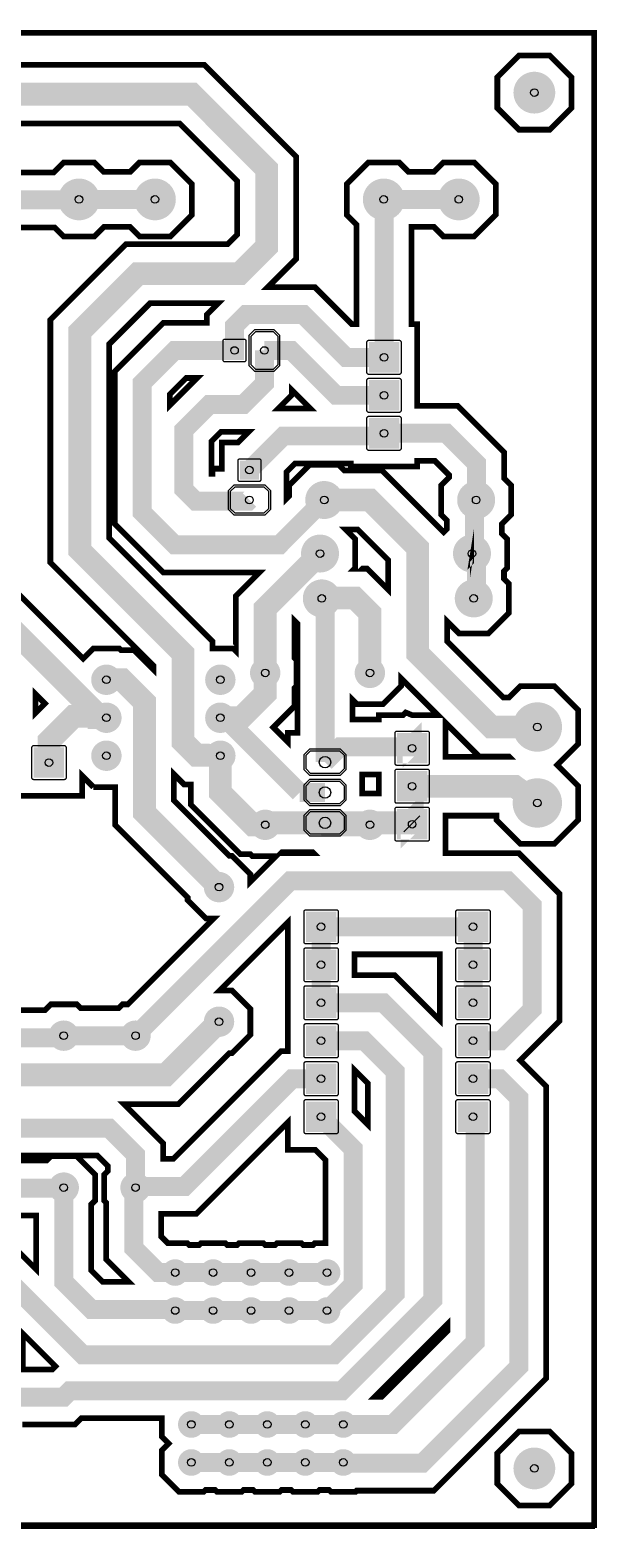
# Model space of a CAD drawing. Header units: inches. Extents: x -0.01 to 3.94, y -3.94 to 0.01.
# Drawn here: x 2.452 to 3.945, y -3.939 to 0.007 of the extents above; entities that cross this region are included whole.
import ezdxf

# ---------------------------------------------------------------- set-up
doc = ezdxf.new("R2010")
doc.units = ezdxf.units.IN
doc.header["$MEASUREMENT"] = 0
doc.layers.get('0').update_dxf_attribs({"linetype": 'CONTINUOUS'})
for name, color, linetype in [('1', 1, 'CONTINUOUS'), ('2', 2, 'CONTINUOUS'), ('3', 3, 'CONTINUOUS'), ('4', 4, 'CONTINUOUS')]:
    doc.layers.add(name, color=color, linetype=linetype)

# ---------------------------------------------------------------- blocks, each defined once
blk = doc.blocks.new('EPAD')
at = {"const_width": 0.5}
blk.add_lwpolyline([(-0.25, 0, 1), (0.25, 0, 1)], format="xyb", close=True, dxfattribs=at)
blk = doc.blocks.new('RPAD')
blk.add_trace([(-0.5, -0.5), (-0.5, 0.5), (0.5, -0.5), (0.5, 0.5)])

msp = doc.modelspace()

# ---------------------------------------------------------------- linework, layer by layer
for centre, radius in [((3.779528, -0.15748), 0.01), ((2.580608, -0.438606), 0.01), ((2.780608, -0.438606), 0.01), ((3.382971, -0.438606), 0.01), ((3.580608, -0.438606), 0.01), ((2.990057, -0.836244), 0.01), ((3.068797, -0.836244), 0.01), ((3.383758, -0.854354), 0.01), ((3.383758, -0.954354), 0.01), ((3.383758, -1.054354), 0.01), ((3.029427, -1.151204), 0.01), ((3.029427, -1.229944), 0.01), ((3.226278, -1.229944), 0.01), ((3.626277, -1.229944), 0.01), ((3.215254, -1.370889), 0.01), ((3.615254, -1.370889), 0.01), ((3.219978, -1.489), 0.01), ((3.619978, -1.489), 0.01), ((2.652756, -1.70315), 0.01), ((2.952756, -1.70315), 0.01), ((3.070866, -1.685039), 0.01), ((3.346457, -1.685039), 0.01), ((2.652756, -1.80315), 0.01), ((2.952756, -1.80315), 0.01), ((3.787402, -1.827559), 0.01), ((2.652756, -1.90315), 0.01), ((2.952756, -1.90315), 0.01), ((3.457774, -1.883488), 0.01), ((2.501575, -1.92126), 0.01), ((3.228346, -1.92), 0.015), ((3.228346, -2), 0.015), ((3.457774, -1.983488), 0.01), ((3.787402, -2.027559), 0.01), ((3.070866, -2.085039), 0.01), ((3.228346, -2.08), 0.015), ((3.346457, -2.085039), 0.01), ((3.457774, -2.083488), 0.01), ((2.949268, -2.249128), 0.01), ((3.21811, -2.353543), 0.01), ((3.61811, -2.353543), 0.01), ((3.21811, -2.453543), 0.01), ((3.61811, -2.453543), 0.01), ((3.21811, -2.553543), 0.01), ((3.61811, -2.553543), 0.01), ((2.949268, -2.603459), 0.01), ((2.540451, -2.640181), 0.01), ((2.729427, -2.640181), 0.01), ((3.21811, -2.653543), 0.01), ((3.61811, -2.653543), 0.01), ((3.21811, -2.753543), 0.01), ((3.61811, -2.753543), 0.01), ((3.21811, -2.853543), 0.01), ((3.61811, -2.853543), 0.01), ((2.540451, -3.040181), 0.01), ((2.729427, -3.040181), 0.01), ((2.833858, -3.26378), 0.01), ((2.933858, -3.26378), 0.01), ((3.033858, -3.26378), 0.01), ((3.133858, -3.26378), 0.01), ((3.233858, -3.26378), 0.01), ((2.833858, -3.36378), 0.01), ((2.933858, -3.36378), 0.01), ((3.033858, -3.36378), 0.01), ((3.133858, -3.36378), 0.01), ((3.233858, -3.36378), 0.01), ((2.876378, -3.663779), 0.01), ((2.976378, -3.663779), 0.01), ((3.076378, -3.663779), 0.01), ((3.176378, -3.663779), 0.01), ((3.276378, -3.663779), 0.01), ((2.876378, -3.76378), 0.01), ((2.976378, -3.76378), 0.01), ((3.076378, -3.76378), 0.01), ((3.176378, -3.76378), 0.01), ((3.276378, -3.76378), 0.01), ((3.779528, -3.779528), 0.01)]:
    msp.add_circle(centre, radius)
at = {"layer": '1'}
for points in [[(3.043726, -0.781244), (3.093868, -0.781244), (3.108797, -0.796173), (3.108797, -0.876315), (3.093868, -0.891244), (3.043726, -0.891244), (3.028797, -0.876315), (3.028797, -0.796173), (3.043726, -0.781244)], [(2.965057, -0.806244), (3.015057, -0.806244), (3.016065, -0.806345), (3.017003, -0.806637), (3.017852, -0.807098), (3.018593, -0.807708), (3.019203, -0.808448), (3.019664, -0.809298), (3.019955, -0.810236), (3.020057, -0.811244), (3.020057, -0.861244), (3.019955, -0.862251), (3.019664, -0.86319), (3.019203, -0.864039), (3.018593, -0.864779), (3.017852, -0.86539), (3.017003, -0.865851), (3.016065, -0.866142), (3.015057, -0.866244), (2.965057, -0.866244), (2.96405, -0.866142), (2.963111, -0.865851), (2.962262, -0.86539), (2.961522, -0.864779), (2.960911, -0.864039), (2.96045, -0.86319), (2.960159, -0.862251), (2.960057, -0.861244), (2.960057, -0.811244), (2.960159, -0.810236), (2.96045, -0.809298), (2.960911, -0.808448), (2.961522, -0.807708), (2.962262, -0.807098), (2.963111, -0.806637), (2.96405, -0.806345), (2.965057, -0.806244)], [(3.428758, -0.814354), (3.428758, -0.894354), (3.428656, -0.895361), (3.428365, -0.8963), (3.427904, -0.897149), (3.427293, -0.897889), (3.426553, -0.8985), (3.425704, -0.898961), (3.424765, -0.899252), (3.423758, -0.899354), (3.343758, -0.899354), (3.34275, -0.899252), (3.341812, -0.898961), (3.340963, -0.8985), (3.340222, -0.897889), (3.339612, -0.897149), (3.339151, -0.8963), (3.33886, -0.895361), (3.338758, -0.894354), (3.338758, -0.814354), (3.33886, -0.813346), (3.339151, -0.812408), (3.339612, -0.811559), (3.340222, -0.810818), (3.340963, -0.810208), (3.341812, -0.809747), (3.34275, -0.809456), (3.343758, -0.809354), (3.423758, -0.809354), (3.424765, -0.809456), (3.425704, -0.809747), (3.426553, -0.810208), (3.427293, -0.810818), (3.427904, -0.811559), (3.428365, -0.812408), (3.428656, -0.813346), (3.428758, -0.814354)], [(3.428758, -0.914354), (3.428758, -0.994354), (3.428656, -0.995361), (3.428365, -0.9963), (3.427904, -0.997149), (3.427293, -0.997889), (3.426553, -0.9985), (3.425704, -0.998961), (3.424765, -0.999252), (3.423758, -0.999354), (3.343758, -0.999354), (3.34275, -0.999252), (3.341812, -0.998961), (3.340963, -0.9985), (3.340222, -0.997889), (3.339612, -0.997149), (3.339151, -0.9963), (3.33886, -0.995361), (3.338758, -0.994354), (3.338758, -0.914354), (3.33886, -0.913346), (3.339151, -0.912408), (3.339612, -0.911559), (3.340222, -0.910819), (3.340963, -0.910208), (3.341812, -0.909747), (3.34275, -0.909456), (3.343758, -0.909354), (3.423758, -0.909354), (3.424765, -0.909456), (3.425704, -0.909747), (3.426553, -0.910208), (3.427293, -0.910819), (3.427904, -0.911559), (3.428365, -0.912408), (3.428656, -0.913346), (3.428758, -0.914354)], [(3.428758, -1.014354), (3.428758, -1.094354), (3.428656, -1.095361), (3.428365, -1.0963), (3.427904, -1.097149), (3.427293, -1.097889), (3.426553, -1.0985), (3.425704, -1.098961), (3.424765, -1.099252), (3.423758, -1.099354), (3.343758, -1.099354), (3.34275, -1.099252), (3.341812, -1.098961), (3.340963, -1.0985), (3.340222, -1.097889), (3.339612, -1.097149), (3.339151, -1.0963), (3.33886, -1.095361), (3.338758, -1.094354), (3.338758, -1.014354), (3.33886, -1.013346), (3.339151, -1.012408), (3.339612, -1.011559), (3.340222, -1.010818), (3.340963, -1.010208), (3.341812, -1.009747), (3.34275, -1.009456), (3.343758, -1.009354), (3.423758, -1.009354), (3.424765, -1.009456), (3.425704, -1.009747), (3.426553, -1.010208), (3.427293, -1.010818), (3.427904, -1.011559), (3.428365, -1.012408), (3.428656, -1.013346), (3.428758, -1.014354)], [(3.004427, -1.121204), (3.054427, -1.121204), (3.055435, -1.121306), (3.056373, -1.121597), (3.057222, -1.122058), (3.057963, -1.122669), (3.058573, -1.123409), (3.059034, -1.124258), (3.059326, -1.125197), (3.059427, -1.126204), (3.059427, -1.176204), (3.059326, -1.177212), (3.059034, -1.17815), (3.058573, -1.179), (3.057963, -1.17974), (3.057222, -1.18035), (3.056373, -1.180811), (3.055435, -1.181103), (3.054427, -1.181204), (3.004427, -1.181204), (3.00342, -1.181103), (3.002481, -1.180811), (3.001632, -1.18035), (3.000892, -1.17974), (3.000281, -1.179), (2.99982, -1.17815), (2.999529, -1.177212), (2.999427, -1.176204), (2.999427, -1.126204), (2.999529, -1.125197), (2.99982, -1.124258), (3.000281, -1.123409), (3.000892, -1.122669), (3.001632, -1.122058), (3.002481, -1.121597), (3.00342, -1.121306), (3.004427, -1.121204)], [(3.084427, -1.204874), (3.084427, -1.255015), (3.069498, -1.269944), (2.989356, -1.269944), (2.974427, -1.255015), (2.974427, -1.204874), (2.989356, -1.189945), (3.069498, -1.189945), (3.084427, -1.204874)], [(3.502774, -1.843488), (3.502774, -1.923488), (3.502672, -1.924495), (3.502381, -1.925434), (3.50192, -1.926283), (3.501309, -1.927023), (3.500569, -1.927634), (3.49972, -1.928095), (3.498781, -1.928386), (3.497774, -1.928488), (3.417774, -1.928488), (3.416766, -1.928386), (3.415828, -1.928095), (3.414978, -1.927634), (3.414238, -1.927023), (3.413628, -1.926283), (3.413167, -1.925434), (3.412875, -1.924495), (3.412774, -1.923488), (3.412774, -1.843488), (3.412875, -1.84248), (3.413167, -1.841542), (3.413628, -1.840693), (3.414238, -1.839952), (3.414978, -1.839342), (3.415828, -1.838881), (3.416766, -1.838589), (3.417774, -1.838488), (3.497774, -1.838488), (3.498781, -1.838589), (3.49972, -1.838881), (3.500569, -1.839342), (3.501309, -1.839952), (3.50192, -1.840693), (3.502381, -1.841542), (3.502672, -1.84248), (3.502774, -1.843488)], [(2.541575, -1.96626), (2.461575, -1.96626), (2.460567, -1.966158), (2.459629, -1.965867), (2.45878, -1.965406), (2.458039, -1.964795), (2.457429, -1.964055), (2.456968, -1.963206), (2.456676, -1.962267), (2.456575, -1.96126), (2.456575, -1.88126), (2.456676, -1.880252), (2.456968, -1.879314), (2.457429, -1.878465), (2.458039, -1.877724), (2.45878, -1.877114), (2.459629, -1.876653), (2.460567, -1.876361), (2.461575, -1.87626), (2.541575, -1.87626), (2.542582, -1.876361), (2.543521, -1.876653), (2.54437, -1.877114), (2.54511, -1.877724), (2.545721, -1.878465), (2.546182, -1.879314), (2.546473, -1.880252), (2.546575, -1.88126), (2.546575, -1.96126), (2.546473, -1.962267), (2.546182, -1.963206), (2.545721, -1.964055), (2.54511, -1.964795), (2.54437, -1.965406), (2.543521, -1.965867), (2.542582, -1.966158), (2.541575, -1.96626)], [(3.283346, -1.899929), (3.283346, -1.940071), (3.268417, -1.955), (3.188276, -1.955), (3.173347, -1.940071), (3.173347, -1.899929), (3.188276, -1.885), (3.268417, -1.885), (3.283346, -1.899929)], [(3.283346, -1.979929), (3.283346, -2.020071), (3.268417, -2.035), (3.188276, -2.035), (3.173347, -2.020071), (3.173347, -1.979929), (3.188276, -1.965), (3.268417, -1.965), (3.283346, -1.979929)], [(3.502774, -1.943488), (3.502774, -2.023488), (3.502672, -2.024495), (3.502381, -2.025434), (3.50192, -2.026283), (3.501309, -2.027023), (3.500569, -2.027634), (3.49972, -2.028095), (3.498781, -2.028386), (3.497774, -2.028488), (3.417774, -2.028488), (3.416766, -2.028386), (3.415828, -2.028095), (3.414978, -2.027634), (3.414238, -2.027023), (3.413628, -2.026283), (3.413167, -2.025434), (3.412875, -2.024495), (3.412774, -2.023488), (3.412774, -1.943488), (3.412875, -1.94248), (3.413167, -1.941542), (3.413628, -1.940693), (3.414238, -1.939952), (3.414978, -1.939342), (3.415828, -1.938881), (3.416766, -1.938589), (3.417774, -1.938488), (3.497774, -1.938488), (3.498781, -1.938589), (3.49972, -1.938881), (3.500569, -1.939342), (3.501309, -1.939952), (3.50192, -1.940693), (3.502381, -1.941542), (3.502672, -1.94248), (3.502774, -1.943488)], [(3.283346, -2.059929), (3.283346, -2.100071), (3.268417, -2.115), (3.188276, -2.115), (3.173347, -2.100071), (3.173347, -2.059929), (3.188276, -2.045), (3.268417, -2.045), (3.283346, -2.059929)], [(3.502774, -2.043488), (3.502774, -2.123488), (3.502672, -2.124495), (3.502381, -2.125434), (3.50192, -2.126283), (3.501309, -2.127023), (3.500569, -2.127634), (3.49972, -2.128095), (3.498781, -2.128386), (3.497774, -2.128488), (3.417774, -2.128488), (3.416766, -2.128386), (3.415828, -2.128095), (3.414978, -2.127634), (3.414238, -2.127023), (3.413628, -2.126283), (3.413167, -2.125434), (3.412875, -2.124495), (3.412774, -2.123488), (3.412774, -2.043488), (3.412875, -2.04248), (3.413167, -2.041542), (3.413628, -2.040693), (3.414238, -2.039952), (3.414978, -2.039342), (3.415828, -2.038881), (3.416766, -2.038589), (3.417774, -2.038488), (3.497774, -2.038488), (3.498781, -2.038589), (3.49972, -2.038881), (3.500569, -2.039342), (3.501309, -2.039952), (3.50192, -2.040693), (3.502381, -2.041542), (3.502672, -2.04248), (3.502774, -2.043488)], [(3.26311, -2.313543), (3.26311, -2.393543), (3.263009, -2.394551), (3.262717, -2.395489), (3.262256, -2.396339), (3.261646, -2.397079), (3.260906, -2.397689), (3.260056, -2.39815), (3.259118, -2.398442), (3.25811, -2.398543), (3.17811, -2.398543), (3.177103, -2.398442), (3.176164, -2.39815), (3.175315, -2.397689), (3.174575, -2.397079), (3.173964, -2.396339), (3.173503, -2.395489), (3.173212, -2.394551), (3.17311, -2.393543), (3.17311, -2.313543), (3.173212, -2.312536), (3.173503, -2.311597), (3.173964, -2.310748), (3.174575, -2.310008), (3.175315, -2.309397), (3.176164, -2.308936), (3.177103, -2.308645), (3.17811, -2.308543), (3.25811, -2.308543), (3.259118, -2.308645), (3.260056, -2.308936), (3.260906, -2.309397), (3.261646, -2.310008), (3.262256, -2.310748), (3.262717, -2.311597), (3.263009, -2.312536), (3.26311, -2.313543)], [(3.66311, -2.313543), (3.66311, -2.393543), (3.663009, -2.394551), (3.662717, -2.395489), (3.662256, -2.396339), (3.661646, -2.397079), (3.660906, -2.397689), (3.660056, -2.39815), (3.659118, -2.398442), (3.65811, -2.398543), (3.57811, -2.398543), (3.577103, -2.398442), (3.576164, -2.39815), (3.575315, -2.397689), (3.574575, -2.397079), (3.573964, -2.396339), (3.573503, -2.395489), (3.573212, -2.394551), (3.57311, -2.393543), (3.57311, -2.313543), (3.573212, -2.312536), (3.573503, -2.311597), (3.573964, -2.310748), (3.574575, -2.310008), (3.575315, -2.309397), (3.576164, -2.308936), (3.577103, -2.308645), (3.57811, -2.308543), (3.65811, -2.308543), (3.659118, -2.308645), (3.660056, -2.308936), (3.660906, -2.309397), (3.661646, -2.310008), (3.662256, -2.310748), (3.662717, -2.311597), (3.663009, -2.312536), (3.66311, -2.313543)], [(3.26311, -2.413543), (3.26311, -2.493543), (3.263009, -2.494551), (3.262717, -2.495489), (3.262256, -2.496339), (3.261646, -2.497079), (3.260906, -2.497689), (3.260056, -2.49815), (3.259118, -2.498442), (3.25811, -2.498543), (3.17811, -2.498543), (3.177103, -2.498442), (3.176164, -2.49815), (3.175315, -2.497689), (3.174575, -2.497079), (3.173964, -2.496339), (3.173503, -2.495489), (3.173212, -2.494551), (3.17311, -2.493543), (3.17311, -2.413543), (3.173212, -2.412536), (3.173503, -2.411597), (3.173964, -2.410748), (3.174575, -2.410008), (3.175315, -2.409397), (3.176164, -2.408936), (3.177103, -2.408645), (3.17811, -2.408543), (3.25811, -2.408543), (3.259118, -2.408645), (3.260056, -2.408936), (3.260906, -2.409397), (3.261646, -2.410008), (3.262256, -2.410748), (3.262717, -2.411597), (3.263009, -2.412536), (3.26311, -2.413543)], [(3.66311, -2.413543), (3.66311, -2.493543), (3.663009, -2.494551), (3.662717, -2.495489), (3.662256, -2.496339), (3.661646, -2.497079), (3.660906, -2.497689), (3.660056, -2.49815), (3.659118, -2.498442), (3.65811, -2.498543), (3.57811, -2.498543), (3.577103, -2.498442), (3.576164, -2.49815), (3.575315, -2.497689), (3.574575, -2.497079), (3.573964, -2.496339), (3.573503, -2.495489), (3.573212, -2.494551), (3.57311, -2.493543), (3.57311, -2.413543), (3.573212, -2.412536), (3.573503, -2.411597), (3.573964, -2.410748), (3.574575, -2.410008), (3.575315, -2.409397), (3.576164, -2.408936), (3.577103, -2.408645), (3.57811, -2.408543), (3.65811, -2.408543), (3.659118, -2.408645), (3.660056, -2.408936), (3.660906, -2.409397), (3.661646, -2.410008), (3.662256, -2.410748), (3.662717, -2.411597), (3.663009, -2.412536), (3.66311, -2.413543)], [(3.26311, -2.513543), (3.26311, -2.593543), (3.263009, -2.594551), (3.262717, -2.595489), (3.262256, -2.596339), (3.261646, -2.597079), (3.260906, -2.597689), (3.260056, -2.59815), (3.259118, -2.598442), (3.25811, -2.598543), (3.17811, -2.598543), (3.177103, -2.598442), (3.176164, -2.59815), (3.175315, -2.597689), (3.174575, -2.597079), (3.173964, -2.596339), (3.173503, -2.595489), (3.173212, -2.594551), (3.17311, -2.593543), (3.17311, -2.513543), (3.173212, -2.512536), (3.173503, -2.511597), (3.173964, -2.510748), (3.174575, -2.510008), (3.175315, -2.509397), (3.176164, -2.508936), (3.177103, -2.508645), (3.17811, -2.508543), (3.25811, -2.508543), (3.259118, -2.508645), (3.260056, -2.508936), (3.260906, -2.509397), (3.261646, -2.510008), (3.262256, -2.510748), (3.262717, -2.511597), (3.263009, -2.512536), (3.26311, -2.513543)], [(3.66311, -2.513543), (3.66311, -2.593543), (3.663009, -2.594551), (3.662717, -2.595489), (3.662256, -2.596339), (3.661646, -2.597079), (3.660906, -2.597689), (3.660056, -2.59815), (3.659118, -2.598442), (3.65811, -2.598543), (3.57811, -2.598543), (3.577103, -2.598442), (3.576164, -2.59815), (3.575315, -2.597689), (3.574575, -2.597079), (3.573964, -2.596339), (3.573503, -2.595489), (3.573212, -2.594551), (3.57311, -2.593543), (3.57311, -2.513543), (3.573212, -2.512536), (3.573503, -2.511597), (3.573964, -2.510748), (3.574575, -2.510008), (3.575315, -2.509397), (3.576164, -2.508936), (3.577103, -2.508645), (3.57811, -2.508543), (3.65811, -2.508543), (3.659118, -2.508645), (3.660056, -2.508936), (3.660906, -2.509397), (3.661646, -2.510008), (3.662256, -2.510748), (3.662717, -2.511597), (3.663009, -2.512536), (3.66311, -2.513543)], [(3.26311, -2.613543), (3.26311, -2.693543), (3.263009, -2.694551), (3.262717, -2.695489), (3.262256, -2.696339), (3.261646, -2.697079), (3.260906, -2.697689), (3.260056, -2.69815), (3.259118, -2.698442), (3.25811, -2.698543), (3.17811, -2.698543), (3.177103, -2.698442), (3.176164, -2.69815), (3.175315, -2.697689), (3.174575, -2.697079), (3.173964, -2.696339), (3.173503, -2.695489), (3.173212, -2.694551), (3.17311, -2.693543), (3.17311, -2.613543), (3.173212, -2.612536), (3.173503, -2.611597), (3.173964, -2.610748), (3.174575, -2.610008), (3.175315, -2.609397), (3.176164, -2.608936), (3.177103, -2.608645), (3.17811, -2.608543), (3.25811, -2.608543), (3.259118, -2.608645), (3.260056, -2.608936), (3.260906, -2.609397), (3.261646, -2.610008), (3.262256, -2.610748), (3.262717, -2.611597), (3.263009, -2.612536), (3.26311, -2.613543)], [(3.66311, -2.613543), (3.66311, -2.693543), (3.663009, -2.694551), (3.662717, -2.695489), (3.662256, -2.696339), (3.661646, -2.697079), (3.660906, -2.697689), (3.660056, -2.69815), (3.659118, -2.698442), (3.65811, -2.698543), (3.57811, -2.698543), (3.577103, -2.698442), (3.576164, -2.69815), (3.575315, -2.697689), (3.574575, -2.697079), (3.573964, -2.696339), (3.573503, -2.695489), (3.573212, -2.694551), (3.57311, -2.693543), (3.57311, -2.613543), (3.573212, -2.612536), (3.573503, -2.611597), (3.573964, -2.610748), (3.574575, -2.610008), (3.575315, -2.609397), (3.576164, -2.608936), (3.577103, -2.608645), (3.57811, -2.608543), (3.65811, -2.608543), (3.659118, -2.608645), (3.660056, -2.608936), (3.660906, -2.609397), (3.661646, -2.610008), (3.662256, -2.610748), (3.662717, -2.611597), (3.663009, -2.612536), (3.66311, -2.613543)], [(3.26311, -2.713543), (3.26311, -2.793543), (3.263009, -2.794551), (3.262717, -2.795489), (3.262256, -2.796339), (3.261646, -2.797079), (3.260906, -2.797689), (3.260056, -2.79815), (3.259118, -2.798442), (3.25811, -2.798543), (3.17811, -2.798543), (3.177103, -2.798442), (3.176164, -2.79815), (3.175315, -2.797689), (3.174575, -2.797079), (3.173964, -2.796339), (3.173503, -2.795489), (3.173212, -2.794551), (3.17311, -2.793543), (3.17311, -2.713543), (3.173212, -2.712536), (3.173503, -2.711597), (3.173964, -2.710748), (3.174575, -2.710008), (3.175315, -2.709397), (3.176164, -2.708936), (3.177103, -2.708645), (3.17811, -2.708543), (3.25811, -2.708543), (3.259118, -2.708645), (3.260056, -2.708936), (3.260906, -2.709397), (3.261646, -2.710008), (3.262256, -2.710748), (3.262717, -2.711597), (3.263009, -2.712536), (3.26311, -2.713543)], [(3.66311, -2.713543), (3.66311, -2.793543), (3.663009, -2.794551), (3.662717, -2.795489), (3.662256, -2.796339), (3.661646, -2.797079), (3.660906, -2.797689), (3.660056, -2.79815), (3.659118, -2.798442), (3.65811, -2.798543), (3.57811, -2.798543), (3.577103, -2.798442), (3.576164, -2.79815), (3.575315, -2.797689), (3.574575, -2.797079), (3.573964, -2.796339), (3.573503, -2.795489), (3.573212, -2.794551), (3.57311, -2.793543), (3.57311, -2.713543), (3.573212, -2.712536), (3.573503, -2.711597), (3.573964, -2.710748), (3.574575, -2.710008), (3.575315, -2.709397), (3.576164, -2.708936), (3.577103, -2.708645), (3.57811, -2.708543), (3.65811, -2.708543), (3.659118, -2.708645), (3.660056, -2.708936), (3.660906, -2.709397), (3.661646, -2.710008), (3.662256, -2.710748), (3.662717, -2.711597), (3.663009, -2.712536), (3.66311, -2.713543)], [(3.26311, -2.813543), (3.26311, -2.893543), (3.263009, -2.894551), (3.262717, -2.895489), (3.262256, -2.896339), (3.261646, -2.897079), (3.260906, -2.897689), (3.260056, -2.89815), (3.259118, -2.898442), (3.25811, -2.898543), (3.17811, -2.898543), (3.177103, -2.898442), (3.176164, -2.89815), (3.175315, -2.897689), (3.174575, -2.897079), (3.173964, -2.896339), (3.173503, -2.895489), (3.173212, -2.894551), (3.17311, -2.893543), (3.17311, -2.813543), (3.173212, -2.812536), (3.173503, -2.811597), (3.173964, -2.810748), (3.174575, -2.810008), (3.175315, -2.809397), (3.176164, -2.808936), (3.177103, -2.808645), (3.17811, -2.808543), (3.25811, -2.808543), (3.259118, -2.808645), (3.260056, -2.808936), (3.260906, -2.809397), (3.261646, -2.810008), (3.262256, -2.810748), (3.262717, -2.811597), (3.263009, -2.812536), (3.26311, -2.813543)], [(3.66311, -2.813543), (3.66311, -2.893543), (3.663009, -2.894551), (3.662717, -2.895489), (3.662256, -2.896339), (3.661646, -2.897079), (3.660906, -2.897689), (3.660056, -2.89815), (3.659118, -2.898442), (3.65811, -2.898543), (3.57811, -2.898543), (3.577103, -2.898442), (3.576164, -2.89815), (3.575315, -2.897689), (3.574575, -2.897079), (3.573964, -2.896339), (3.573503, -2.895489), (3.573212, -2.894551), (3.57311, -2.893543), (3.57311, -2.813543), (3.573212, -2.812536), (3.573503, -2.811597), (3.573964, -2.810748), (3.574575, -2.810008), (3.575315, -2.809397), (3.576164, -2.808936), (3.577103, -2.808645), (3.57811, -2.808543), (3.65811, -2.808543), (3.659118, -2.808645), (3.660056, -2.808936), (3.660906, -2.809397), (3.661646, -2.810008), (3.662256, -2.810748), (3.662717, -2.811597), (3.663009, -2.812536), (3.66311, -2.813543)]]:
    msp.add_lwpolyline(points, close=True, dxfattribs=at)
at = {"layer": '2', "const_width": 0.004}
msp.add_lwpolyline([(0, -3.937008), (3.937008, -3.937008), (3.937008, 0), (0, 0), (0, -3.937008)], dxfattribs=at)
msp.add_lwpolyline([(0, -3.937008), (3.937008, -3.937008), (3.937008, 0), (0, 0), (0, -3.937008)], dxfattribs=at)
at = {"layer": '3'}
for points, const_width in [([(3.937008, -3.929134), (0, -3.929134), (0, 0), (3.937008, 0), (3.937008, -3.929134)], 0.015), ([(2.321772, -0.083918), (2.910054, -0.083918), (3.152303, -0.326167), (3.152303, -0.595093), (3.07814, -0.669256), (3.20119, -0.669256), (3.298788, -0.766854), (3.311258, -0.766854), (3.311258, -0.504779), (3.285471, -0.478992), (3.285471, -0.39822), (3.342585, -0.341106), (3.423356, -0.341106), (3.448356, -0.366106), (3.515223, -0.366106), (3.540222, -0.341106), (3.620994, -0.341106), (3.678108, -0.39822), (3.678108, -0.478992), (3.620994, -0.536106), (3.540222, -0.536106), (3.515223, -0.511106), (3.456258, -0.511106), (3.456258, -0.766854), (3.471257, -0.766854), (3.471257, -0.981854), (3.5776, -0.981854), (3.700065, -1.104318), (3.700065, -1.172917), (3.718777, -1.19163), (3.718777, -1.268259), (3.694053, -1.292983), (3.694053, -1.318874), (3.707754, -1.332575), (3.707754, -1.409204), (3.699564, -1.417393), (3.699564, -1.437772), (3.712478, -1.450685), (3.712478, -1.527314), (3.658293, -1.581499), (3.581664, -1.581499), (3.549941, -1.549776), (3.549941, -1.601757), (3.698243, -1.750059), (3.712874, -1.750059), (3.742874, -1.720059), (3.831929, -1.720059), (3.894901, -1.783031), (3.894901, -1.872087), (3.839429, -1.927559), (3.894901, -1.983031), (3.894901, -2.072087), (3.831929, -2.135059), (3.742874, -2.135059), (3.679902, -2.072087), (3.679902, -2.060987), (3.545273, -2.060987), (3.545273, -2.159784), (3.738692, -2.159784), (3.845903, -2.266995), (3.845903, -2.601091), (3.742024, -2.704969), (3.81083, -2.773774), (3.81083, -3.541969), (3.514772, -3.838026), (3.311732, -3.838026), (3.30848, -3.841279), (3.244276, -3.841279), (3.239276, -3.836279), (3.21348, -3.836279), (3.20848, -3.841279), (3.144276, -3.841279), (3.139276, -3.836279), (3.11348, -3.836279), (3.108479, -3.841279), (3.044276, -3.841279), (3.039276, -3.836279), (3.013479, -3.836279), (3.00848, -3.841279), (2.944276, -3.841279), (2.939276, -3.836279), (2.91348, -3.836279), (2.908479, -3.841279), (2.844276, -3.841279), (2.798878, -3.795881), (2.798878, -3.731678), (2.816776, -3.71378), (2.798878, -3.695881), (2.798878, -3.647303), (2.586783, -3.647303), (2.569968, -3.664118), (2.431612, -3.664118)], 0.015), ([(3.682028, -0.197866), (3.682028, -0.117094), (3.739142, -0.059981), (3.819913, -0.059981), (3.877027, -0.117094), (3.877027, -0.197866), (3.819913, -0.25498), (3.739142, -0.25498), (3.682028, -0.197866)], 0.015), ([(2.952756, -1.90315), (2.917756, -1.901575), (2.889764, -1.901575), (2.854331, -1.866142), (2.854331, -1.633858), (2.582677, -1.362205), (2.582677, -0.787402), (2.73622, -0.633858), (3.003937, -0.633858), (3.074803, -0.562992), (3.074803, -0.358268), (2.877953, -0.161417), (2.307244, -0.161417), (2.247244, -0.161417)], 0.06), ([(2.268322, -1.324075), (2.59174, -1.647494), (2.618583, -1.62065), (2.686928, -1.62065), (2.691928, -1.62565), (2.726342, -1.62565), (2.776831, -1.676139), (2.776831, -1.665959), (2.505177, -1.394306), (2.505177, -0.7553), (2.704119, -0.556359), (2.971836, -0.556359), (2.997303, -0.530891), (2.997303, -0.390369), (2.845852, -0.238917), (2.321772, -0.238917)], 0.015), ([(2.328504, -0.36736), (2.513969, -0.36736), (2.540222, -0.341106), (2.620994, -0.341106), (2.645994, -0.366106), (2.715222, -0.366106), (2.740222, -0.341106), (2.820994, -0.341106), (2.878108, -0.39822), (2.878108, -0.478992), (2.820994, -0.536106), (2.740222, -0.536106), (2.715222, -0.511106), (2.645994, -0.511106), (2.620994, -0.536106), (2.540222, -0.536106), (2.516476, -0.512359), (2.388564, -0.512359)], 0.015), ([(2.15163, -0.505034), (2.29336, -0.505034), (2.358534, -0.439859), (2.579355, -0.439859), (2.580608, -0.438606)], 0.05), ([(2.580608, -0.438606), (2.780608, -0.438606)], 0.05), ([(3.382971, -0.438606), (3.580608, -0.438606)], 0.05), ([(3.383758, -0.854354), (3.383758, -0.439393), (3.382971, -0.438606)], 0.05), ([(2.938792, -0.720592), (2.917557, -0.741827), (2.917557, -0.763744), (2.802547, -0.763744), (2.674857, -0.891433), (2.674857, -1.292865), (2.802547, -1.420554), (3.055988, -1.420554), (2.993367, -1.483176), (2.993367, -1.527559), (2.993366, -1.527559), (2.993366, -1.627089), (2.986928, -1.62065), (2.93183, -1.62065), (2.93183, -1.601757), (2.660177, -1.330104), (2.660177, -0.819503), (2.768322, -0.711358), (2.948026, -0.711358), (2.938792, -0.720592)], 0.015), ([(3.383758, -0.854354), (3.283758, -0.854354), (3.17116, -0.741755), (3.020159, -0.741755), (2.990057, -0.771857), (2.990057, -0.836244)], 0.05), ([(3.226278, -1.229944), (3.108167, -1.348055), (2.832577, -1.348055), (2.747357, -1.262835), (2.747357, -0.921464), (2.832577, -0.836244), (2.990057, -0.836244)], 0.05), ([(3.068797, -0.836244), (3.068797, -0.922858), (3.013556, -0.978099), (2.92444, -0.978099), (2.856732, -1.045807), (2.856732, -1.202057), (2.887982, -1.233307), (3.026065, -1.233307), (3.029427, -1.229944)], 0.05), ([(3.068797, -0.836244), (3.139663, -0.836244), (3.257774, -0.954354), (3.383758, -0.954354)], 0.05), ([(2.873175, -0.926834), (2.819856, -0.980153), (2.819856, -0.951494), (2.862607, -0.908743), (2.891266, -0.908743), (2.873175, -0.926834)], 0.015), ([(3.189822, -0.988933), (3.105253, -0.988933), (3.141297, -0.952889), (3.141297, -0.940407), (3.189822, -0.988933)], 0.015), ([(2.999397, -1.078705), (2.956928, -1.078705), (2.956928, -1.147445), (2.931927, -1.147445), (2.931927, -1.160807), (2.929231, -1.160807), (2.929231, -1.075837), (2.95447, -1.050599), (3.027503, -1.050599), (2.999397, -1.078705)], 0.015), ([(3.029427, -1.151204), (3.119199, -1.061432), (3.158815, -1.061432), (3.376679, -1.061432), (3.383758, -1.054354), (3.54757, -1.054354), (3.627565, -1.134349), (3.627565, -1.228657), (3.626277, -1.229944)], 0.05), ([(3.555065, -1.164379), (3.555065, -1.170343), (3.533778, -1.19163), (3.533778, -1.268259), (3.549053, -1.283535), (3.549053, -1.306276), (3.540721, -1.314608), (3.378558, -1.152445), (3.279592, -1.152445), (3.264592, -1.137445), (3.187963, -1.137445), (3.133778, -1.19163), (3.133778, -1.219914), (3.126927, -1.226765), (3.126927, -1.156235), (3.14923, -1.133932), (3.296258, -1.133932), (3.296258, -1.141854), (3.471257, -1.141854), (3.471257, -1.126854), (3.51754, -1.126854), (3.555065, -1.164379)], 0.015), ([(2.633882, -1.799236), (2.23622, -1.401575), (1.69685, -1.401575), (1.636644, -1.341369), (1.635433, -1.341369), (1.635433, -1.251969)], 0.06), ([(3.226278, -1.229944), (3.346457, -1.229944), (3.472441, -1.355929), (3.472441, -1.633858), (3.666142, -1.827559), (3.787402, -1.827559)], 0.06), ([(3.626277, -1.229944), (3.621553, -1.229944), (3.621553, -1.388254), (3.615254, -1.394553), (3.627065, -1.406364), (3.627065, -1.489), (3.619978, -1.489)], 0.05), ([(3.394941, -1.38803), (3.394941, -1.466443), (3.339188, -1.410689), (3.306268, -1.410689), (3.307754, -1.409204), (3.307754, -1.332575), (3.282623, -1.307444), (3.314356, -1.307444), (3.394941, -1.38803)], 0.015), ([(3.215254, -1.370889), (3.070866, -1.515277), (3.070866, -1.527559), (3.070866, -1.685039)], 0.06), ([(3.615254, -1.370889), (3.615254, -1.394553), (3.610754, -1.399053), (3.615254, -1.370889)], 0.01), ([(3.346457, -1.685039), (3.346457, -1.527559), (3.307087, -1.488189), (3.220789, -1.488189), (3.219978, -1.489)], 0.06), ([(3.228346, -1.92), (3.228346, -1.489), (3.219978, -1.489)], 0.05), ([(3.155847, -1.555682), (3.155847, -1.8425), (3.130847, -1.8425), (3.130847, -1.8669), (3.092314, -1.828367), (3.148366, -1.772315), (3.148366, -1.724212), (3.153366, -1.719212), (3.153366, -1.650867), (3.148366, -1.645867), (3.148366, -1.548202), (3.155847, -1.555682)], 0.015), ([(2.952756, -1.80315), (2.964567, -1.80315), (3.007931, -1.80315), (3.009768, -1.801312), (3.070866, -1.740214), (3.070866, -1.685039)], 0.06), ([(2.949268, -2.249128), (2.753042, -2.052902), (2.753042, -1.76195), (2.694241, -1.70315), (2.652756, -1.70315)], 0.06), ([(3.52497, -1.795988), (3.456947, -1.795988), (3.440763, -1.789284), (3.434059, -1.795988), (3.370274, -1.795988), (3.370274, -1.807662), (3.300846, -1.807662), (3.300846, -1.756101), (3.312284, -1.767539), (3.380629, -1.767539), (3.428956, -1.719212), (3.428956, -1.699974), (3.52497, -1.795988)], 0.015), ([(2.490793, -1.765748), (2.4662, -1.790341), (2.4662, -1.741156), (2.490793, -1.765748)], 0.015), ([(2.633882, -1.799236), (2.566906, -1.799236), (2.501575, -1.864567), (2.501575, -1.92126)], 0.06), ([(2.652756, -1.80315), (2.633882, -1.80315), (2.633882, -1.799236)], 0.06), ([(2.964567, -1.80315), (3.161418, -2)], 0.05), ([(3.228346, -1.92), (3.268185, -1.880162), (3.452415, -1.880162), (3.457774, -1.874803), (3.457774, -1.883488)], 0.05), ([(3.611341, -1.88236), (3.634041, -1.905059), (3.712874, -1.905059), (3.713803, -1.905988), (3.545273, -1.905988), (3.545273, -1.816291), (3.611341, -1.88236)], 0.015), ([(3.228346, -2.08), (3.075906, -2.08), (3.070866, -2.085039), (3.037795, -2.085039), (2.952756, -2), (2.952756, -1.90315)], 0.06), ([(2.2775, -2.008759), (2.589074, -2.008759), (2.589074, -1.95614), (2.618583, -1.985649)], 0.015), ([(2.834963, -1.956375), (2.857663, -1.979074), (2.875256, -1.979074), (2.875256, -2.032101), (3.005694, -2.162539), (3.031694, -2.162539), (3.036694, -2.167539), (3.099539, -2.167539), (3.031768, -2.23531), (3.031768, -2.214956), (2.983441, -2.166629), (2.976369, -2.166629), (2.830541, -2.020801), (2.830541, -1.951953), (2.834963, -1.956375)], 0.015), ([(3.370274, -1.970987), (3.370274, -2.0025), (3.325846, -2.0025), (3.325846, -1.952661), (3.370274, -1.952661), (3.370274, -1.970987)], 0.015), ([(3.457774, -1.983488), (3.673228, -1.983488), (3.727401, -1.983488), (3.787402, -2.027559)], 0.06), ([(2.618583, -1.985649), (2.675542, -1.985649), (2.675542, -2.085003), (2.866769, -2.27623), (2.866769, -2.283301), (2.915096, -2.331628), (2.93545, -2.331628), (2.709397, -2.557681), (2.695255, -2.557681), (2.685255, -2.567681), (2.584623, -2.567681), (2.574623, -2.557681), (2.506278, -2.557681), (2.490601, -2.573359), (2.345042, -2.573359)], 0.015), ([(3.161418, -2), (3.228346, -2)], 0.05), ([(3.228346, -2.08), (3.452577, -2.08), (3.457774, -2.074803), (3.457774, -2.081263)], 0.06), ([(3.346457, -2.085039), (3.233386, -2.085039), (3.228346, -2.08)], 0.06), ([(3.455549, -2.081263), (3.457774, -2.083488)], 0.06), ([(3.457774, -2.081263), (3.455549, -2.081263)], 0.06), ([(3.457774, -2.081263), (3.457774, -2.083488)], 0.06), ([(3.198529, -2.159784), (3.112794, -2.159784), (3.115078, -2.1575), (3.196245, -2.1575), (3.198529, -2.159784)], 0.015), ([(2.729427, -2.640181), (3.137324, -2.232283), (3.708661, -2.232283), (3.773403, -2.297025), (3.773403, -2.571061), (3.690921, -2.653543), (3.61811, -2.653543)], 0.05), ([(3.130611, -2.441043), (3.130611, -2.681044), (3.112329, -2.681044), (2.828835, -2.964537), (2.801927, -2.964537), (2.801927, -2.923536), (2.699121, -2.82073), (2.841598, -2.82073), (2.976369, -2.685959), (2.983441, -2.685959), (3.031768, -2.637631), (3.031768, -2.569287), (2.983441, -2.520959), (2.951178, -2.520959), (3.130611, -2.341527), (3.130611, -2.441043)], 0.015), ([(3.21811, -2.353543), (3.21811, -2.453543), (3.21811, -2.553543)], 0.05), ([(3.21811, -2.353543), (3.61811, -2.353543), (3.61811, -2.453543), (3.61811, -2.553543)], 0.05), ([(3.530611, -2.441043), (3.530611, -2.599954), (3.411701, -2.481044), (3.30561, -2.481044), (3.30561, -2.426043), (3.530611, -2.426043), (3.530611, -2.441043)], 0.015), ([(1.649112, -2.512622), (1.649112, -2.643208), (1.749134, -2.74323), (2.809497, -2.74323), (2.949268, -2.603459)], 0.06), ([(0.349112, -2.512622), (0.349112, -2.548421), (0.989667, -3.188976), (2.299212, -3.188976), (2.590551, -3.480315), (3.251969, -3.480315), (3.413386, -3.318898), (3.413386, -2.735337), (3.331593, -2.653543), (3.21811, -2.653543)], 0.05), ([(0.776613, -2.530602), (0.776613, -2.821099), (1.069296, -3.113782), (2.467951, -3.113782), (2.467951, -3.255185), (2.329242, -3.116477), (1.019698, -3.116477), (0.421612, -2.518391), (0.421612, -2.517578), (0.771218, -2.517578), (0.776613, -2.530602)], 0.015), ([(0.849112, -2.512622), (0.849112, -2.791069), (1.099326, -3.041283), (2.540451, -3.041283)], 0.05), ([(0.949112, -2.512622), (0.949112, -2.679247), (1.153196, -2.883331), (2.659191, -2.883331), (2.729427, -2.953567), (2.729427, -3.040181)], 0.05), ([(2.249112, -2.512622), (2.249112, -2.522337), (2.249112, -2.579958), (2.315012, -2.645858), (2.534773, -2.645858), (2.540451, -2.640181)], 0.05), ([(3.21811, -2.553543), (3.38167, -2.553543), (3.511811, -2.683684), (3.511811, -3.336091), (3.273099, -3.574803), (2.556753, -3.574803), (2.539938, -3.591618), (2.357243, -3.591618), (2.349112, -3.583488)], 0.05), ([(2.540451, -2.640181), (2.729427, -2.640181)], 0.05), ([(3.340886, -2.765367), (3.340886, -2.873789), (3.30561, -2.838513), (3.30561, -2.730091), (3.340886, -2.765367)], 0.015), ([(1.101931, -2.934596), (1.123166, -2.95583), (2.629161, -2.95583), (2.656928, -2.983597), (2.656928, -2.996008), (2.646928, -3.006008), (2.646928, -3.074353), (2.652107, -3.079532), (2.652107, -3.229104), (2.711614, -3.288611), (2.643526, -3.288611), (2.61295, -3.258036), (2.61295, -3.084353), (2.62295, -3.074353), (2.62295, -3.006008), (2.574623, -2.957681), (2.506278, -2.957681), (2.495176, -2.968783), (1.129356, -2.968783), (0.921612, -2.761039), (0.921612, -2.754276), (1.101931, -2.934596)], 0.015), ([(3.21811, -2.753543), (3.142359, -2.753543), (2.858866, -3.037037), (2.732571, -3.037037), (2.729427, -3.040181)], 0.05), ([(3.61811, -2.753543), (3.688069, -2.753543), (3.73833, -2.803804), (3.73833, -3.511939), (3.484742, -3.765527), (3.278125, -3.765527), (3.276378, -3.76378)], 0.05), ([(3.21811, -2.853543), (3.30207, -2.937503), (3.30207, -3.295568), (3.233858, -3.36378)], 0.05), ([(3.276378, -3.663779), (3.407086, -3.663779), (3.623498, -3.447368), (3.623498, -2.858931), (3.61811, -2.853543)], 0.05), ([(3.130611, -2.941043), (3.20308, -2.941043), (3.22957, -2.967533), (3.22957, -3.18628), (3.201757, -3.18628), (3.196757, -3.19128), (3.17096, -3.19128), (3.16596, -3.18628), (3.101757, -3.18628), (3.096757, -3.19128), (3.07096, -3.19128), (3.06596, -3.18628), (3.001757, -3.18628), (2.996757, -3.19128), (2.97096, -3.19128), (2.96596, -3.18628), (2.901757, -3.18628), (2.896757, -3.19128), (2.87096, -3.19128), (2.86596, -3.18628), (2.814342, -3.18628), (2.797106, -3.169044), (2.797106, -3.109537), (2.888896, -3.109537), (3.130611, -2.867822), (3.130611, -2.941043)], 0.015), ([(2.540451, -3.040181), (2.540451, -3.041283), (2.540451, -3.288067), (2.613495, -3.361111), (2.83119, -3.361111), (2.833858, -3.36378)], 0.05), ([(2.833858, -3.26378), (2.789312, -3.26378), (2.724606, -3.199074), (2.724606, -3.045002), (2.729427, -3.040181)], 0.05), ([(2.833858, -3.26378), (2.933858, -3.26378), (3.033858, -3.26378), (3.133858, -3.26378), (3.233858, -3.26378)], 0.05), ([(3.233858, -3.36378), (3.133858, -3.36378), (3.033858, -3.36378), (2.933858, -3.36378), (2.833858, -3.36378)], 0.05), ([(3.550998, -3.417338), (3.377056, -3.59128), (3.359152, -3.59128), (3.550998, -3.399434), (3.550998, -3.417338)], 0.015), ([(2.518366, -3.510661), (2.509908, -3.519119), (2.431612, -3.519119), (2.431612, -3.517578), (2.4325, -3.517578), (2.4325, -3.424794), (2.518366, -3.510661)], 0.015), ([(2.876378, -3.663779), (2.976378, -3.663779), (3.076378, -3.663779), (3.176378, -3.663779), (3.276378, -3.663779)], 0.05), ([(3.682028, -3.819913), (3.682028, -3.739142), (3.739142, -3.682028), (3.819913, -3.682028), (3.877027, -3.739142), (3.877027, -3.819913), (3.819913, -3.877027), (3.739142, -3.877027), (3.682028, -3.819913)], 0.015), ([(3.276378, -3.76378), (3.176378, -3.76378), (3.076378, -3.76378), (2.976378, -3.76378), (2.876378, -3.76378)], 0.05)]:
    msp.add_lwpolyline(points, dxfattribs=dict(at, const_width=const_width))
at = {"layer": '4'}
for points in [[(3.033797, -0.798244), (3.045797, -0.786244), (3.091797, -0.786244), (3.103797, -0.798244), (3.103797, -0.874244), (3.091797, -0.886244), (3.045797, -0.886244), (3.033797, -0.874244), (3.033797, -0.798244)], [(3.067427, -1.194945), (3.079427, -1.206944), (3.079427, -1.252944), (3.067427, -1.264944), (2.991427, -1.264944), (2.979427, -1.252944), (2.979427, -1.206944), (2.991427, -1.194945), (3.067427, -1.194945)], [(3.266346, -1.89), (3.278347, -1.902), (3.278347, -1.938), (3.266346, -1.95), (3.190346, -1.95), (3.178346, -1.938), (3.178346, -1.902), (3.190346, -1.89), (3.266346, -1.89)], [(3.266346, -1.97), (3.278347, -1.982), (3.278347, -2.018), (3.266346, -2.03), (3.190346, -2.03), (3.178346, -2.018), (3.178346, -1.982), (3.190346, -1.97), (3.266346, -1.97)], [(3.266346, -2.05), (3.278347, -2.062), (3.278347, -2.098), (3.266346, -2.11), (3.190346, -2.11), (3.178346, -2.098), (3.178346, -2.062), (3.190346, -2.05), (3.266346, -2.05)]]:
    msp.add_lwpolyline(points, close=True, dxfattribs=at)

# ---------------------------------------------------------------- block references
at = {"layer": '1'}
for p, xscale, yscale in [((3.779528, -0.15748), 0.11, 0.11), ((2.580608, -0.438606), 0.11, 0.11), ((2.780608, -0.438606), 0.11, 0.11), ((3.382971, -0.438606), 0.11, 0.11), ((3.580608, -0.438606), 0.11, 0.11), ((3.226278, -1.229944), 0.1, 0.1), ((3.626277, -1.229944), 0.1, 0.1), ((3.215254, -1.370889), 0.1, 0.1), ((3.615254, -1.370889), 0.1, 0.1), ((3.219978, -1.489), 0.1, 0.1), ((3.619978, -1.489), 0.1, 0.1), ((3.070866, -1.685039), 0.08, 0.08), ((3.346457, -1.685039), 0.08, 0.08), ((2.652756, -1.70315), 0.08, 0.08), ((2.952756, -1.70315), 0.08, 0.08), ((2.652756, -1.80315), 0.08, 0.08), ((2.952756, -1.80315), 0.08, 0.08), ((3.787402, -1.827559), 0.13, 0.13), ((2.652756, -1.90315), 0.08, 0.08), ((2.952756, -1.90315), 0.08, 0.08), ((3.787402, -2.027559), 0.13, 0.13), ((3.070866, -2.085039), 0.08, 0.08), ((3.346457, -2.085039), 0.08, 0.08), ((2.949268, -2.249128), 0.08, 0.08), ((2.949268, -2.603459), 0.08, 0.08), ((2.540451, -2.640181), 0.08, 0.08), ((2.729427, -2.640181), 0.08, 0.08), ((2.540451, -3.040181), 0.08, 0.08), ((2.729427, -3.040181), 0.08, 0.08), ((2.833858, -3.26378), 0.07, 0.07), ((2.933858, -3.26378), 0.07, 0.07), ((3.033858, -3.26378), 0.07, 0.07), ((3.133858, -3.26378), 0.07, 0.07), ((3.233858, -3.26378), 0.07, 0.07), ((2.833858, -3.36378), 0.07, 0.07), ((2.933858, -3.36378), 0.07, 0.07), ((3.033858, -3.36378), 0.07, 0.07), ((3.133858, -3.36378), 0.07, 0.07), ((3.233858, -3.36378), 0.07, 0.07), ((2.876378, -3.663779), 0.07, 0.07), ((2.976378, -3.663779), 0.07, 0.07), ((3.076378, -3.663779), 0.07, 0.07), ((3.176378, -3.663779), 0.07, 0.07), ((3.276378, -3.663779), 0.07, 0.07), ((2.876378, -3.76378), 0.07, 0.07), ((2.976378, -3.76378), 0.07, 0.07), ((3.076378, -3.76378), 0.07, 0.07), ((3.176378, -3.76378), 0.07, 0.07), ((3.276378, -3.76378), 0.07, 0.07), ((3.779528, -3.779528), 0.11, 0.11)]:
    msp.add_blockref('EPAD', p, dxfattribs=dict(at, xscale=xscale, yscale=yscale))
at = {"layer": '4'}
for name, p, xscale, yscale in [('EPAD', (3.779528, -0.15748), 0.1, 0.1), ('EPAD', (2.580608, -0.438606), 0.1, 0.1), ('EPAD', (2.780608, -0.438606), 0.1, 0.1), ('EPAD', (3.382971, -0.438606), 0.1, 0.1), ('EPAD', (3.580608, -0.438606), 0.1, 0.1), ('RPAD', (2.990057, -0.836244), 0.05, 0.05), ('RPAD', (3.029427, -1.151204), 0.05, 0.05), ('EPAD', (3.226278, -1.229944), 0.09, 0.09), ('EPAD', (3.626277, -1.229944), 0.09, 0.09), ('EPAD', (3.215254, -1.370889), 0.09, 0.09), ('EPAD', (3.615254, -1.370889), 0.09, 0.09), ('EPAD', (3.219978, -1.489), 0.09, 0.09), ('EPAD', (3.619978, -1.489), 0.09, 0.09), ('EPAD', (3.070866, -1.685039), 0.07, 0.07), ('EPAD', (3.346457, -1.685039), 0.07, 0.07), ('EPAD', (2.652756, -1.70315), 0.07, 0.07), ('EPAD', (2.952756, -1.70315), 0.07, 0.07), ('EPAD', (2.652756, -1.80315), 0.07, 0.07), ('EPAD', (2.952756, -1.80315), 0.07, 0.07), ('EPAD', (3.787402, -1.827559), 0.12, 0.12), ('EPAD', (2.652756, -1.90315), 0.07, 0.07), ('EPAD', (2.952756, -1.90315), 0.07, 0.07), ('EPAD', (3.787402, -2.027559), 0.12, 0.12), ('EPAD', (3.070866, -2.085039), 0.07, 0.07), ('EPAD', (3.346457, -2.085039), 0.07, 0.07), ('EPAD', (2.949268, -2.249128), 0.07, 0.07), ('EPAD', (2.949268, -2.603459), 0.07, 0.07), ('EPAD', (2.540451, -2.640181), 0.07, 0.07), ('EPAD', (2.729427, -2.640181), 0.07, 0.07), ('EPAD', (2.540451, -3.040181), 0.07, 0.07), ('EPAD', (2.729427, -3.040181), 0.07, 0.07), ('EPAD', (2.833858, -3.26378), 0.06, 0.06), ('EPAD', (2.933858, -3.26378), 0.06, 0.06), ('EPAD', (3.033858, -3.26378), 0.06, 0.06), ('EPAD', (3.133858, -3.26378), 0.06, 0.06), ('EPAD', (3.233858, -3.26378), 0.06, 0.06), ('EPAD', (2.833858, -3.36378), 0.06, 0.06), ('EPAD', (2.933858, -3.36378), 0.06, 0.06), ('EPAD', (3.033858, -3.36378), 0.06, 0.06), ('EPAD', (3.133858, -3.36378), 0.06, 0.06), ('EPAD', (3.233858, -3.36378), 0.06, 0.06), ('EPAD', (2.876378, -3.663779), 0.06, 0.06), ('EPAD', (2.976378, -3.663779), 0.06, 0.06), ('EPAD', (3.076378, -3.663779), 0.06, 0.06), ('EPAD', (3.176378, -3.663779), 0.06, 0.06), ('EPAD', (3.276378, -3.663779), 0.06, 0.06), ('EPAD', (2.876378, -3.76378), 0.06, 0.06), ('EPAD', (2.976378, -3.76378), 0.06, 0.06), ('EPAD', (3.076378, -3.76378), 0.06, 0.06), ('EPAD', (3.176378, -3.76378), 0.06, 0.06), ('EPAD', (3.276378, -3.76378), 0.06, 0.06), ('EPAD', (3.779528, -3.779528), 0.1, 0.1)]:
    msp.add_blockref(name, p, dxfattribs=dict(at, xscale=xscale, yscale=yscale))
at = {"layer": '4', "xscale": 0.08, "yscale": 0.08}
for p, rotation in [((3.383758, -0.854354), -90), ((3.383758, -0.954354), -90), ((3.383758, -1.054354), -90), ((3.457774, -1.883488), -90), ((2.501575, -1.92126), -180), ((3.457774, -1.983488), -90), ((3.457774, -2.083488), -90), ((3.21811, -2.353543), 270), ((3.61811, -2.353543), 270), ((3.21811, -2.453543), 270), ((3.61811, -2.453543), 270), ((3.21811, -2.553543), 270), ((3.61811, -2.553543), 270), ((3.21811, -2.653543), 270), ((3.61811, -2.653543), 270), ((3.21811, -2.753543), 270), ((3.61811, -2.753543), 270), ((3.21811, -2.853543), 270), ((3.61811, -2.853543), 270)]:
    msp.add_blockref('RPAD', p, dxfattribs=dict(at, rotation=rotation))

doc.saveas('drawing.dxf')
